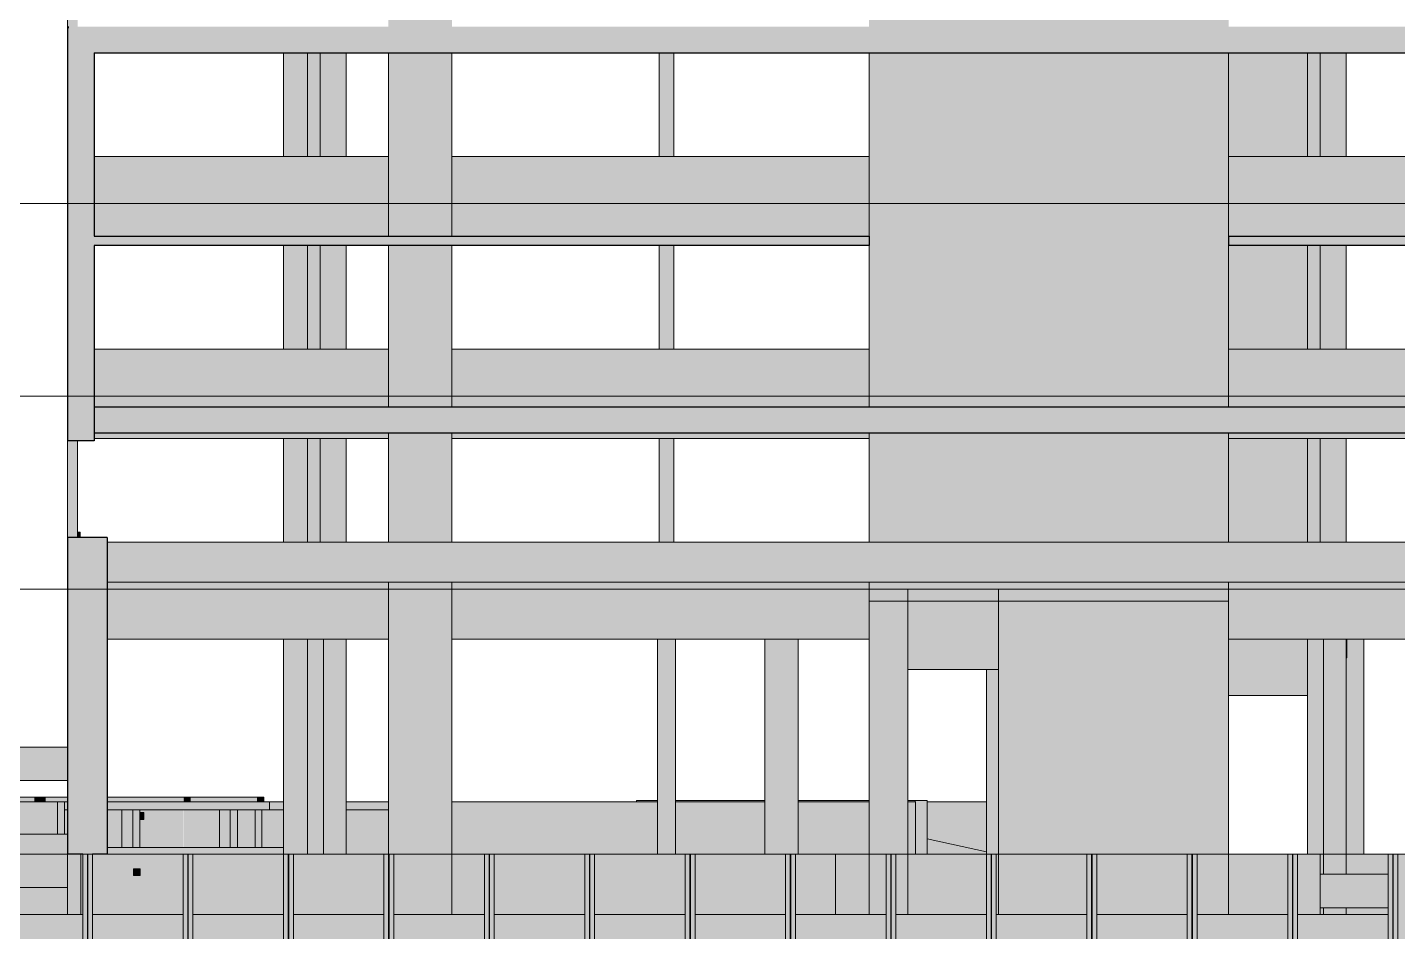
# Model space of a CAD drawing. Header units: centimetres. Extents: x -1706 to 33186, y -3196 to 88081.
# Drawn here: x 19571 to 21618, y 79394 to 80745 of the extents above; entities that cross this region are included whole.
import ezdxf

# ---------------------------------------------------------------- set-up
doc = ezdxf.new("R2010")
doc.units = ezdxf.units.CM
doc.linetypes.add('Centro', pattern=[3.175, 0.635, -0.47625, 1.5875, -0.47625])
doc.linetypes.add('Traço', pattern=[0.635, 0.3175, -0.3175])
for name, color, linetype, lineweight in [('A-FLOR', 7, 'Continuous', 9), ('A-FLOR-LEVL', 7, 'Continuous', 9), ('A-GENM', 7, 'Continuous', 25), ('S-BEAM', 7, 'Continuous', 9), ('S-COLS', 7, 'Continuous', 9), ('S-FNDN', 7, 'Continuous', 25)]:
    doc.layers.add(name, color=color, linetype=linetype, lineweight=lineweight)

# ---------------------------------------------------------------- blocks, each defined once
blk = doc.blocks.new('Estaca W Gerdau - W250X32_7-3763720-CT I 001 - CRT ESQ')
at = {"layer": 'S-FNDN', "linetype": 'Traço', "lineweight": 9, "true_color": 0xa4b9db}
blk.add_hatch(color=9, dxfattribs=at).paths.add_polyline_path([(-1880.1, 79120), (-1871.6, 79120), (-1871.6, 79510), (-1886.2, 79510), (-1886.2, 79120)], flags=0)
at = {"layer": 'S-FNDN', "lineweight": 9}
for p, q in [((-1886.2, 79510), (-1886.2, 79120)), ((-1871.6, 79510), (-1886.2, 79510)), ((-1879.3, 79120), (-1879.3, 79510)), ((-1878.5, 79510), (-1878.5, 79120)), ((-1871.6, 79510), (-1871.6, 79120)), ((-1871.6, 79120), (-1886.2, 79120))]:
    blk.add_line(p, q, dxfattribs=at)
blk = doc.blocks.new('PED_FURO_RETANGULAR_R04_2020 - 10x10x32-3497891-CT I 001 - CRT ESQ')
at = {"layer": 'A-GENM', "lineweight": 9}
for p, q in [((-1660.4, 79478), (-1650.4, 79488)), ((-1650.4, 79478), (-1660.4, 79488))]:
    blk.add_line(p, q, dxfattribs=at)

msp = doc.modelspace()

# ---------------------------------------------------------------- hatches: boundary and pattern name
at = {"layer": 'A-FLOR', "true_color": 0xc0c0c0}
for points in [[(20145.09, 80419), (20828.4, 80419), (20828.4, 80433), (19670.63, 80433), (19670.63, 80419), (20110.38, 80419)], [(21365.39, 80419), (22340.14, 80419), (22340.14, 80433), (21365.39, 80433), (21365.39, 80424.41)], [(21003.88, 79510), (21003.83, 79513.64), (20915.09, 79532.84), (20915.09, 79510), (21003.83, 79510)]]:
    msp.add_hatch(color=9, dxfattribs=at).paths.add_polyline_path(points, flags=0)
h = msp.add_hatch(color=9, dxfattribs=at)
h.paths.add_polyline_path([(19731.52, 79576), (19932.5, 79576.05), (19932.5, 79588), (19690.13, 79587.98), (19690.13, 79576), (19727.44, 79576)], flags=0)
h.paths.add_polyline_path([(19631.13, 79576), (19631.13, 79588), (19626.32, 79587.67), (19626.32, 79576), (19628.13, 79576)], flags=0)
h = msp.add_hatch(color=9, dxfattribs=at)
h.paths.add_polyline_path([(20084.71, 79576), (20110.38, 79576), (20110.38, 79588), (20047.38, 79588), (20047.38, 79576)], flags=0)
h.paths.add_polyline_path([(19932.53, 79576), (19953.88, 79576), (19953.88, 79588), (19932.53, 79588), (19932.53, 79576.05)], flags=0)
at = {"layer": 'S-BEAM', "true_color": 0xc0c0c0}
for points in [[(22316.35, 80707), (22340.14, 80707), (22340.14, 80743.5), (22379.64, 80743.46), (22379.64, 80746), (19631.88, 80746), (19631.88, 80743.5), (19670.63, 80743.5), (19670.63, 80707), (22212.96, 80707)], [(19938.31, 80433), (20110.38, 80433), (20110.38, 80552), (19670.63, 80552), (19670.63, 80433), (19731.52, 80433)], [(20205.38, 80433), (20828.4, 80433), (20828.4, 80552), (20205.38, 80552), (20205.38, 80502.7)], [(21365.39, 80433), (21834.14, 80433), (21834.14, 80552), (21365.39, 80552), (21365.39, 80482)], [(20029.13, 80178), (20110.38, 80178), (20110.38, 80264), (19670.63, 80264), (19670.63, 80178), (19990, 80178)], [(20828.4, 80178), (20828.4, 80264), (20205.38, 80264), (20205.38, 80178), (20812.31, 80178)], [(21489.21, 80178), (21834.14, 80178), (21834.14, 80264), (21365.39, 80264), (21365.39, 80178), (21483.13, 80178)], [(21179.03, 80139), (22340.14, 80139), (22340.14, 80178), (19670.63, 80178), (19670.63, 80139), (21075.63, 80139)], [(20041.7, 80131), (20110.38, 80131), (20110.38, 80139), (19670.63, 80139), (19670.63, 80131), (20008.63, 80131)], [(20828.4, 80131), (20828.4, 80139), (20205.38, 80139), (20205.38, 80131), (20765.45, 80131)], [(21834.14, 80131), (21834.14, 80139), (21365.39, 80139), (21365.39, 80131), (21799.39, 80131)], [(21592.6, 79916), (21799.14, 79916), (21799.14, 79976), (19690.13, 79976), (19690.13, 79916), (21540.9, 79916)], [(19938.31, 79831), (20110.38, 79831), (20110.38, 79916), (19690.13, 79916), (19690.13, 79831), (19731.52, 79831)], [(20558.67, 79831), (20828.4, 79831), (20828.4, 79916), (20205.38, 79916), (20205.38, 79831), (20351.88, 79831)], [(21592.6, 79831), (21799.14, 79831), (21799.14, 79916), (21365.39, 79916), (21365.39, 79831), (21542.13, 79831)], [(20972.24, 79786), (21021.65, 79786), (21021.65, 79888), (20886.13, 79888), (20886.13, 79786)], [(19631.13, 79831), (19631.13, 79831.02), (19631.13, 79840.81)], [(21483.13, 79747), (21483.13, 79831), (21365.39, 79831), (21365.39, 79747), (21436.11, 79747)], [(21540.9, 79803), (21542.13, 79803), (21542.13, 79831), (21540.88, 79831), (21540.88, 79803)], [(19421.34, 79620), (19631.13, 79620.18), (19631.13, 79670), (19035.18, 79670), (19035.18, 79620), (19369.64, 79620)], [(19543.72, 79588), (19581.62, 79588), (19581.62, 79595), (19516.82, 79595), (19516.82, 79588), (19524.73, 79588)], [(19581.62, 79588), (19597.7, 79588), (19597.7, 79595), (19581.62, 79595), (19581.62, 79591.67)], [(19626.32, 79540), (19626.32, 79588), (19616.19, 79588), (19616.36, 79540), (19621.08, 79540)], [(19809.36, 79588), (19814.39, 79588), (19814.39, 79595), (19804.27, 79595), (19804.69, 79588), (19809.07, 79588)], [(19914.23, 79588), (19914.23, 79595), (19814.39, 79595), (19814.39, 79588), (19911.7, 79588)], [(19914.23, 79588), (19924.35, 79588), (19924.35, 79595), (19914.23, 79595), (19914.23, 79592.3)], [(20823.38, 79510), (20828.4, 79510), (20828.4, 79588), (20821.24, 79588), (20821.24, 79510)], [(20886.14, 79510), (20897.99, 79510), (20897.99, 79588), (20886.13, 79588), (20886.13, 79510)], [(20913.59, 79510), (20915.09, 79510), (20915.09, 79590), (20897.34, 79590), (20897.34, 79588), (20897.99, 79588), (20897.99, 79510)], [(21003.88, 79513.63), (21003.88, 79588), (20915.09, 79588), (20915.09, 79532.84), (21003.83, 79513.64)], [(19745.23, 79562), (19745.23, 79572), (19739.91, 79572), (19739.91, 79562)], [(19915.89, 79520), (19921.45, 79520), (19921.45, 79576), (19911.21, 79576), (19911.21, 79520), (19914.72, 79520)], [(19937.39, 79520), (19953.88, 79520), (19953.88, 79576), (19921.45, 79576), (19921.45, 79520)], [(20047.38, 79510), (20110.38, 79510), (20110.38, 79576), (20047.38, 79576), (20047.38, 79512.82)], [(19953.83, 79510), (19953.88, 79510), (19953.83, 79520), (19690.13, 79519.7), (19690.13, 79510), (19938.31, 79510)], [(19739.63, 79478), (19739.63, 79488), (19729.63, 79487.8), (19729.63, 79478), (19731.52, 79478)]]:
    msp.add_hatch(color=9, dxfattribs=at).paths.add_polyline_path(points, flags=0)
h = msp.add_hatch(color=9, dxfattribs=at)
h.paths.add_polyline_path([(18282.26, 79442), (18911.39, 79442), (18911.39, 79450), (18896.39, 79450), (18896.18, 79588), (18282.26, 79588)], flags=0)
h.paths.add_polyline_path([(19091.76, 79442), (19162.51, 79442), (19162.51, 79450), (19091.76, 79450), (19091.76, 79443.68)], flags=0)
h.paths.add_polyline_path([(19304.19, 79442), (19374.22, 79442), (19374.22, 79450), (19304.19, 79450), (19304.19, 79443.68)], flags=0)
h.paths.add_polyline_path([(18950.08, 79442), (18950.08, 79450), (18948.43, 79450), (18948.43, 79442)], flags=0)
h.paths.add_polyline_path([(19576.6, 79540), (19616.19, 79540), (19616.19, 79588), (19507.02, 79588), (19507.02, 79540), (19576.43, 79540)], flags=0)
h = msp.add_hatch(color=9, dxfattribs=at)
h.paths.add_polyline_path([(19690.13, 79520), (19712.41, 79520), (19712.41, 79576), (19690.13, 79576), (19690.13, 79531.93)], flags=0)
h.paths.add_polyline_path([(19739.15, 79520), (19804.27, 79520), (19803.92, 79576), (19739.15, 79576), (19739.15, 79531.93)], flags=0)
h.paths.add_polyline_path([(19630.77, 79540), (19631.13, 79540), (19631.13, 79576), (19626.32, 79575.73), (19626.32, 79540), (19628.13, 79540)], flags=0)
h.paths.add_polyline_path([(19745.23, 79562), (19739.91, 79562), (19740.23, 79572), (19745.23, 79572)], flags=0)
h.paths.add_polyline_path([(19768.7, 79588), (19804.27, 79588), (19804.27, 79595), (19690.13, 79595), (19690.13, 79588), (19731.52, 79588)], flags=0)
h.paths.add_polyline_path([(19628.13, 79588), (19631.13, 79588), (19631.13, 79595), (19597.7, 79595), (19597.7, 79588), (19626.32, 79588)], flags=0)
h = msp.add_hatch(color=9, dxfattribs=at)
h.paths.add_polyline_path([(20205.38, 79510), (20512.13, 79510), (20512.13, 79588), (20205.38, 79588), (20205.38, 79519.79)], flags=0)
h.paths.add_polyline_path([(20821.24, 79510), (20821.24, 79588), (20722.63, 79588), (20722.63, 79510), (20817.15, 79510)], flags=0)
h.paths.add_polyline_path([(20672.63, 79510), (20672.63, 79588), (20539.13, 79588), (20539.13, 79510), (20662.06, 79510)], flags=0)
h = msp.add_hatch(color=9, dxfattribs=at)
h.paths.add_polyline_path([(20765.45, 79588), (20828.4, 79588), (20828.4, 79590), (20722.63, 79590), (20722.63, 79588), (20728.6, 79588)], flags=0)
h.paths.add_polyline_path([(20501.88, 79588), (20512.13, 79588), (20512.13, 79590), (20481.13, 79590), (20481.13, 79588), (20485.78, 79588)], flags=0)
h.paths.add_polyline_path([(20895.32, 79588), (20897.34, 79588), (20897.34, 79590), (20886.13, 79589.89), (20886.13, 79588)], flags=0)
h.paths.add_polyline_path([(20539.13, 79588), (20672.63, 79588.23), (20672.63, 79590), (20539.13, 79590), (20539.13, 79589.47)], flags=0)
h = msp.add_hatch(color=9, dxfattribs=at)
h.paths.add_polyline_path([(19804.69, 79520), (19858.09, 79520), (19858.09, 79576), (19804.69, 79576), (19804.69, 79531.93)], flags=0)
h.paths.add_polyline_path([(19886.61, 79520), (19911.21, 79520), (19911.21, 79576), (19884.83, 79576), (19884.83, 79520)], flags=0)
h = msp.add_hatch(color=9, dxfattribs=at)
h.paths.add_polyline_path([(19518.43, 79420), (19631.13, 79420), (19631.13, 79460), (19518.43, 79460), (19518.43, 79443.68)], flags=0)
h.paths.add_polyline_path([(19510.73, 79510), (19631.13, 79510), (19631.13, 79540), (19506.27, 79540), (19506.27, 79510), (19510.45, 79510)], flags=0)
h = msp.add_hatch(color=9, dxfattribs=at)
h.paths.add_polyline_path([(19471.13, 79460), (19503.83, 79460), (19503.83, 79510), (19471.13, 79510), (19471.13, 79487.8)], flags=0)
h.paths.add_polyline_path([(19561.92, 79460), (19631.13, 79460), (19631.13, 79510), (19518.43, 79510), (19518.43, 79460), (19524.73, 79460)], flags=0)
h = msp.add_hatch(color=9, dxfattribs=at)
h.paths.add_polyline_path([(19711.13, 79080), (19996.18, 79080), (19996.18, 79120), (19711.13, 79120), (19711.13, 79090.67)], flags=0)
h.paths.add_polyline_path([(20084.03, 79420), (20103.83, 79420), (20103.83, 79510), (19968.43, 79510), (19968.43, 79420), (20041.7, 79420)], flags=0)
h.paths.add_polyline_path([(19739.63, 79420), (19803.83, 79420), (19803.83, 79510), (19668.43, 79510), (19668.43, 79420), (19735.02, 79420)], flags=0)
h.paths.add_polyline_path([(19834.91, 79420), (19953.83, 79420), (19953.83, 79510), (19818.43, 79510), (19818.43, 79420)], flags=0)
h.paths.add_polyline_path([(19651.13, 79420), (19653.83, 79420), (19653.83, 79510), (19651.13, 79510), (19651.13, 79443.68)], flags=0)
h.paths.add_polyline_path([(19731.52, 79478), (19729.63, 79478), (19729.63, 79488), (19739.63, 79487.8), (19739.63, 79478)], flags=0)
h = msp.add_hatch(color=9, dxfattribs=at)
h.paths.add_polyline_path([(20608.93, 79080), (20804.66, 79080), (20804.66, 79120), (20321.08, 79120), (20321.08, 79080), (20558.67, 79080)], flags=0)
h.paths.add_polyline_path([(20253.83, 79120), (20253.83, 79120), (20248.49, 79120)], flags=0)
h.paths.add_polyline_path([(20351.88, 79420), (20403.83, 79420), (20403.58, 79510), (20268.43, 79510), (20268.43, 79420)], flags=0)
h.paths.add_polyline_path([(20418.43, 79420), (20553.83, 79420), (20553.83, 79510), (20418.43, 79510), (20418.43, 79443.68)], flags=0)
h.paths.add_polyline_path([(20253.83, 79420), (20253.83, 79510), (20205.38, 79510), (20205.38, 79420), (20248.49, 79420)], flags=0)
h.paths.add_polyline_path([(20778.44, 79420), (20778.44, 79510), (20718.43, 79510), (20718.43, 79420), (20765.45, 79420)], flags=0)
h.paths.add_polyline_path([(20703.83, 79420), (20703.83, 79510), (20568.43, 79510), (20568.43, 79420), (20672.89, 79420)], flags=0)
h = msp.add_hatch(color=9, dxfattribs=at)
h.paths.add_polyline_path([(20934.66, 79080), (21011.6, 79080), (21011.44, 79120), (20934.66, 79120), (20934.66, 79090.67)], flags=0)
h.paths.add_polyline_path([(21018.43, 79420), (21021.65, 79420), (21021.65, 79510), (21018.43, 79510), (21018.43, 79443.68)], flags=0)
h.paths.add_polyline_path([(21001.58, 79420), (21003.83, 79420), (21003.83, 79510), (20886.13, 79510), (20886.13, 79420), (20972.24, 79420)], flags=0)
h = msp.add_hatch(color=9, dxfattribs=at)
h.paths.add_polyline_path([(21495.13, 79080), (21495.13, 79120), (21455.6, 79120), (21455.6, 79080), (21489.21, 79080)], flags=0)
h.paths.add_polyline_path([(21365.39, 79420), (21453.83, 79420), (21453.83, 79510), (21365.39, 79510), (21365.39, 79443.68)], flags=0)
h.paths.add_polyline_path([(21495.13, 79420), (21495.13, 79510), (21468.43, 79510), (21468.43, 79420), (21489.21, 79420)], flags=0)
h = msp.add_hatch(color=9, dxfattribs=at)
h.paths.add_polyline_path([(21502.13, 79080), (21502.13, 79120), (21495.13, 79120), (21495.13, 79080), (21500.87, 79080)], flags=0)
h.paths.add_polyline_path([(21502.13, 79420), (21502.13, 79420), (21502.13, 79510), (21495.13, 79510), (21495.13, 79420), (21501.93, 79420)], flags=0)
h = msp.add_hatch(color=9, dxfattribs=at)
h.paths.add_polyline_path([(21565.13, 79080), (21695.26, 79080), (21695.26, 79120), (21723.26, 79120), (21723.26, 79430), (21618.43, 79430), (21618.43, 79120), (21565.13, 79120), (21565.13, 79090.67)], flags=0)
h.paths.add_polyline_path([(21576.5, 79420), (21603.83, 79420), (21603.83, 79430), (21540.88, 79430), (21540.88, 79420), (21546.09, 79420)], flags=0)
h.paths.add_polyline_path([(21542.61, 79480), (21603.83, 79480), (21603.83, 79510), (21540.88, 79509.85), (21540.9, 79480)], flags=0)
h.paths.add_polyline_path([(21721.11, 79480), (21723.26, 79480), (21723.26, 79510), (21618.43, 79510), (21618.65, 79480), (21695.99, 79480)], flags=0)
h = msp.add_hatch(color=9, dxfattribs=at)
h.paths.add_polyline_path([(21603.83, 79430), (21603.83, 79480), (21502.13, 79480), (21502.13, 79430), (21592.6, 79430)], flags=0)
h.paths.add_polyline_path([(21717.52, 79430), (21776.14, 79430), (21776.14, 79480), (21618.43, 79480), (21618.65, 79430), (21695.99, 79430)], flags=0)
h = msp.add_hatch(color=9, dxfattribs=at)
h.paths.add_polyline_path([(19503.61, 79120), (19503.83, 79120), (19503.61, 79178.92)], flags=0)
h.paths.add_polyline_path([(19518.43, 79120), (19653.83, 79120), (19653.83, 79420), (19518.43, 79420), (19518.43, 79178.92)], flags=0)
h.paths.add_polyline_path([(20662.06, 79120), (20703.83, 79120), (20703.83, 79420), (20568.43, 79420), (20568.43, 79120)], flags=0)
h.paths.add_polyline_path([(20718.43, 79120), (20853.83, 79120), (20853.83, 79420), (20718.43, 79420), (20718.43, 79178.92)], flags=0)
h.paths.add_polyline_path([(20553.83, 79120), (20553.83, 79420), (20418.43, 79420), (20418.43, 79120), (20532.82, 79120)], flags=0)
h.paths.add_polyline_path([(21603.83, 79120), (21603.83, 79420), (21468.43, 79420), (21468.43, 79120), (21592.6, 79120)], flags=0)
h.paths.add_polyline_path([(19668.43, 79120), (19803.83, 79120), (19803.83, 79420), (19668.43, 79420), (19668.43, 79134.79)], flags=0)
h.paths.add_polyline_path([(20403.83, 79120), (20403.83, 79420), (20268.43, 79420), (20268.43, 79120), (20403.58, 79120)], flags=0)
h.paths.add_polyline_path([(19818.43, 79120), (19953.83, 79120), (19953.83, 79420), (19818.43, 79420), (19818.43, 79355.42)], flags=0)
h.paths.add_polyline_path([(21453.83, 79120), (21453.83, 79420), (21318.43, 79420), (21318.43, 79120), (21385.81, 79120)], flags=0)
h.paths.add_polyline_path([(21303.83, 79120), (21303.83, 79420), (21168.43, 79420), (21168.43, 79120), (21282.42, 79120)], flags=0)
h.paths.add_polyline_path([(19968.43, 79120), (20103.83, 79120), (20103.83, 79420), (19968.43, 79420), (19968.43, 79178.92)], flags=0)
h.paths.add_polyline_path([(20118.43, 79120), (20253.83, 79120), (20253.83, 79420), (20118.43, 79420), (20118.43, 79134.79)], flags=0)
h.paths.add_polyline_path([(20868.43, 79120), (21003.83, 79120), (21003.83, 79420), (20868.43, 79420), (20868.43, 79178.92)], flags=0)
h.paths.add_polyline_path([(21018.43, 79120), (21153.83, 79120), (21153.83, 79420), (21018.43, 79420), (21018.43, 79178.92)], flags=0)
at = {"layer": 'S-COLS', "true_color": 0xc0c0c0}
for points in [[(19631.88, 80743.5), (19631.88, 80746), (19646.13, 80746), (19646.13, 80788), (19631.13, 80788), (19631.13, 80743.5)], [(19646.13, 80127.5), (19670.63, 80127.5), (19670.63, 80743.5), (19631.13, 80743.5), (19631.13, 80127.5)], [(19953.88, 80552), (19989.63, 80552), (19989.63, 80707), (19953.88, 80707), (19953.88, 80590.95)], [(20008.63, 80552), (20008.63, 80707), (19989.63, 80707), (19989.63, 80552), (19995.1, 80552)], [(20020.68, 80552), (20047.38, 80552), (20047.38, 80707), (20008.63, 80707), (20008.63, 80552), (20018.35, 80552)], [(20514.63, 80552), (20536.63, 80552), (20536.63, 80707), (20514.63, 80707), (20514.63, 80590.95)], [(21471.23, 80552), (21483.13, 80552), (21483.13, 80707), (21365.39, 80707), (21365.39, 80552), (21433.37, 80552)], [(21502.13, 80552), (21502.13, 80707), (21483.13, 80707), (21483.13, 80552), (21497.64, 80552)], [(21540.87, 80552), (21540.87, 80707), (21502.13, 80707), (21502.13, 80552)], [(19953.88, 80264), (19989.63, 80264), (19989.63, 80419), (19953.88, 80419), (19953.88, 80277.96)], [(19998.32, 80264), (20008.63, 80264), (20008.63, 80419), (19989.63, 80419), (19989.63, 80264), (19995.54, 80264)], [(20029.13, 80264), (20047.38, 80264), (20047.38, 80419), (20008.63, 80419), (20008.63, 80264)], [(20516.13, 80264), (20536.63, 80264), (20536.63, 80419), (20514.63, 80419), (20514.63, 80264)], [(21365.39, 80264), (21483.13, 80264), (21483.13, 80419), (21365.39, 80419), (21365.39, 80349.9)], [(21502.13, 80264), (21502.13, 80419), (21483.13, 80419), (21483.13, 80264), (21497.34, 80264)], [(21540.87, 80264), (21540.87, 80419), (21502.13, 80419), (21502.13, 80264)], [(19953.88, 79976), (19989.63, 79976), (19989.63, 80131), (19953.88, 80131), (19953.88, 80061.44)], [(19989.63, 79976), (20008.63, 79976), (20008.63, 80131), (19989.63, 80131), (19989.63, 79986.86)], [(20008.63, 79976), (20047.38, 79976), (20047.38, 80131), (20008.63, 80131), (20008.63, 80061.44)], [(20514.63, 79976), (20536.63, 79976), (20536.63, 80131), (20514.63, 80131), (20514.63, 80061.44)], [(21483.13, 79976), (21483.13, 80131), (21365.39, 80131), (21365.39, 79976), (21477.01, 79976)], [(21497.34, 79976), (21502.13, 79976), (21502.13, 80131), (21483.13, 80131), (21483.13, 79976), (21489.21, 79976)], [(21536.66, 79976), (21540.87, 79976), (21540.87, 80131), (21502.13, 80131), (21502.13, 79976), (21519.89, 79976)], [(19645.65, 79983), (19646.13, 79983), (19646.13, 80127.5), (19631.13, 80127.5), (19631.13, 79983)], [(19631.13, 79510), (19690.13, 79510), (19690.13, 79983), (19631.13, 79983), (19631.13, 79531.93)], [(20110.83, 79510), (20205.38, 79510), (20205.38, 79906), (20110.38, 79906), (20110.73, 79510)], [(20828.4, 79510), (20886.13, 79510), (20886.13, 79888), (20881.99, 79906), (20828.4, 79906), (20828.4, 79531.93)], [(21310.73, 79510), (21365.39, 79510), (21365.39, 79906), (21041.87, 79906), (21021.65, 79888), (21021.65, 79510), (21310.45, 79510)], [(19960.83, 79510), (19989.63, 79510), (19989.63, 79831), (19953.88, 79831), (19953.88, 79510), (19960.73, 79510)], [(19990, 79510), (20013.63, 79510), (20013.63, 79831), (19989.63, 79831), (19989.63, 79510)], [(20015.85, 79510), (20047.38, 79510), (20047.38, 79831), (20013.63, 79831), (20013.63, 79510)], [(20513.63, 79510), (20539.13, 79510), (20539.13, 79831), (20512.13, 79831), (20512.13, 79510)], [(20718.43, 79510), (20722.63, 79510), (20722.63, 79831), (20672.63, 79831), (20672.63, 79510), (20713.76, 79510)], [(21483.13, 79510), (21507.13, 79510), (21507.13, 79831), (21483.13, 79831), (21483.13, 79531.93)], [(21507.13, 79480), (21540.88, 79480), (21540.88, 79831), (21507.13, 79831), (21507.13, 79487.8)], [(21567.59, 79510), (21567.59, 79831), (21542.13, 79831), (21542.13, 79803), (21540.88, 79803), (21540.9, 79510), (21563.5, 79510)], [(21012.2, 79510), (21021.65, 79510), (21021.65, 79786), (21003.88, 79786), (21003.88, 79510), (21011.82, 79510)], [(19728.49, 79520), (19728.49, 79576), (19712.41, 79576), (19712.41, 79520)], [(19731.52, 79520), (19739.15, 79520), (19739.15, 79576), (19728.49, 79576), (19728.49, 79520), (19728.99, 79520)], [(19858.09, 79520), (19874.17, 79520), (19874.17, 79576), (19858.09, 79576), (19858.09, 79531.93)], [(19884.83, 79520), (19884.83, 79576), (19874.17, 79576), (19874.17, 79520)], [(19651.13, 79420), (19651.13, 79510), (19631.13, 79510), (19631.13, 79420), (19650.13, 79420)], [(20145.09, 79420), (20205.38, 79420), (20205.38, 79510), (20118.43, 79510), (20118.43, 79420), (20126.38, 79420)], [(21537.33, 79420), (21540.88, 79420), (21540.87, 79430), (21507.13, 79430), (21507.13, 79420), (21517.59, 79420)]]:
    msp.add_hatch(color=9, dxfattribs=at).paths.add_polyline_path(points, flags=0)
h = msp.add_hatch(color=9, dxfattribs=at)
h.paths.add_polyline_path([(20196.79, 80482), (20205.38, 80482), (20205.38, 80707), (20110.38, 80707), (20110.38, 80482), (20145.09, 80482)], flags=0)
h.paths.add_polyline_path([(20145.09, 80746), (20205.38, 80746), (20205.38, 80788), (20110.38, 80788), (20110.38, 80746)], flags=0)
h = msp.add_hatch(color=9, dxfattribs=at)
h.paths.add_polyline_path([(20828.4, 80482), (21365.39, 80482), (21365.39, 80707), (20828.4, 80707), (20828.4, 80502.7)], flags=0)
h.paths.add_polyline_path([(21179.03, 80746), (21365.39, 80746), (21365.39, 80788), (20828.4, 80788), (20828.4, 80746), (21086.95, 80746)], flags=0)
h = msp.add_hatch(color=9, dxfattribs=at)
h.paths.add_polyline_path([(20110.38, 80194), (20205.38, 80194), (20205.38, 80419), (20110.38, 80419), (20110.38, 80237.94)], flags=0)
h.paths.add_polyline_path([(20145.09, 80433), (20205.38, 80433), (20205.38, 80482), (20110.38, 80482), (20110.38, 80433)], flags=0)
h = msp.add_hatch(color=9, dxfattribs=at)
h.paths.add_polyline_path([(21353.19, 80178), (21365.39, 80178), (21365.39, 80194), (21348.31, 80178.8)], flags=0)
h.paths.add_polyline_path([(20828.4, 80178), (21209.18, 80178), (21365.39, 80194), (21365.39, 80482), (20828.4, 80482), (20828.4, 80194)], flags=0)
h = msp.add_hatch(color=9, dxfattribs=at)
h.paths.add_polyline_path([(20110.38, 79906), (20205.38, 79906), (20205.38, 79916), (20110.38, 79916)], flags=0)
h.paths.add_polyline_path([(20145.09, 79976), (20205.38, 79976), (20205.38, 80139), (20110.38, 80139), (20110.38, 79976)], flags=0)
h.paths.add_polyline_path([(20205.38, 80178), (20205.38, 80194), (20110.38, 80194), (20110.38, 80178), (20168.13, 80178)], flags=0)
h = msp.add_hatch(color=9, dxfattribs=at)
h.paths.add_polyline_path([(20972.24, 79888), (21021.65, 79888), (21041.87, 79906), (21365.39, 79906), (21365.39, 79916), (20828.4, 79916), (20828.4, 79906), (20881.99, 79906), (20886.13, 79888), (20920.54, 79888)], flags=0)
h.paths.add_polyline_path([(21120.51, 79976), (21365.39, 79976), (21365.39, 80139), (20828.4, 80139), (20828.4, 79976), (21075.63, 79976)], flags=0)
h.paths.add_polyline_path([(21353.19, 80178), (21348.31, 80178.8), (21365.39, 80194), (21209.18, 80178), (21347.42, 80178)], flags=0)
h = msp.add_hatch(color=9, dxfattribs=at)
h.paths.add_polyline_path([(19631.13, 79976), (19631.13, 79976), (19631.13, 79991)], flags=0)
h.paths.add_polyline_path([(19650.13, 79983), (19650.13, 79991), (19646.13, 79991), (19646.13, 79983)], flags=0)
h = msp.add_hatch(color=9, dxfattribs=at)
h.paths.add_polyline_path([(20828.4, 79120), (20828.4, 79120), (20821.59, 79120)], flags=0)
h.paths.add_polyline_path([(20828.4, 79420), (20828.4, 79510), (20778.44, 79510), (20778.44, 79420), (20822.95, 79420)], flags=0)
h = msp.add_hatch(color=9, dxfattribs=at)
h.paths.add_polyline_path([(20886.13, 79420), (20886.13, 79510), (20868.43, 79510), (20868.85, 79420)], flags=0)
h.paths.add_polyline_path([(20828.4, 79420), (20853.83, 79420), (20853.83, 79510), (20828.4, 79510), (20828.4, 79443.68)], flags=0)
h = msp.add_hatch(color=9, dxfattribs=at)
h.paths.add_polyline_path([(21365.39, 79120), (21365.39, 79120), (21318.43, 79120)], flags=0)
h.paths.add_polyline_path([(21303.83, 79120), (21303.83, 79120), (21282.42, 79120)], flags=0)
h.paths.add_polyline_path([(21179.03, 79420), (21303.83, 79420), (21303.83, 79510), (21168.43, 79510), (21168.43, 79420)], flags=0)
h.paths.add_polyline_path([(21365.39, 79420), (21365.39, 79510), (21318.43, 79510), (21318.43, 79420)], flags=0)
h.paths.add_polyline_path([(21021.65, 79420), (21153.83, 79420), (21153.83, 79510), (21021.65, 79510), (21021.65, 79443.68)], flags=0)
h = msp.add_hatch(color=9, dxfattribs=at)
h.paths.add_polyline_path([(21503.28, 79420), (21507.13, 79420), (21507.13, 79430), (21502.13, 79430), (21502.13, 79420), (21503.01, 79420)], flags=0)
h.paths.add_polyline_path([(21507.13, 79480), (21507.13, 79510), (21502.13, 79510), (21502.52, 79480), (21504.85, 79480)], flags=0)

# ---------------------------------------------------------------- linework, layer by layer
at = {"layer": 'A-FLOR', "color": 190, "lineweight": 25, "true_color": 0x8000ff}
for p, q in [((19670.63, 80433), (20828.4, 80433)), ((20828.4, 80419), (19670.63, 80419)), ((20828.4, 80433), (20828.4, 80419)), ((21365.39, 80433), (22340.14, 80433)), ((21365.39, 80433), (21365.39, 80419)), ((22340.14, 80419), (21365.39, 80419))]:
    msp.add_line(p, q, dxfattribs=at)
at = {"layer": 'A-FLOR'}
for p, q in [((19626.32, 79588), (19631.13, 79588)), ((19690.13, 79588), (19953.88, 79588)), ((19932.53, 79588), (19932.53, 79576)), ((20047.38, 79588), (20110.38, 79588)), ((19631.13, 79576), (19626.32, 79576)), ((19728.49, 79576), (19690.13, 79576)), ((19874.17, 79576), (19728.49, 79576)), ((19953.88, 79576), (19874.17, 79576)), ((21003.88, 79513.63), (20915.09, 79532.84))]:
    msp.add_line(p, q, dxfattribs=at)
at = {"layer": 'A-FLOR-LEVL', "linetype": 'Centro'}
for p, q in [((19144.69, 80482), (24693.26, 80482)), ((19144.69, 80194), (24693.26, 80194)), ((19144.69, 79906), (24693.26, 79906)), ((19144.69, 79510), (24693.26, 79510))]:
    msp.add_line(p, q, dxfattribs=at)
at = {"layer": 'S-BEAM', "color": 190, "lineweight": 25, "true_color": 0x8000ff}
for p, q in [((19631.88, 80746), (19631.88, 80743.5)), ((19670.63, 80707), (22340.14, 80707)), ((19670.63, 80178), (19670.63, 80139)), ((19670.63, 80178), (22340.14, 80178)), ((19670.63, 80139), (22340.14, 80139))]:
    msp.add_line(p, q, dxfattribs=at)
at = {"layer": 'S-BEAM'}
for p, q in [((19670.63, 80552), (20110.38, 80552)), ((20110.38, 80552), (20110.38, 80433)), ((20205.38, 80552), (20205.38, 80433)), ((20205.38, 80552), (20828.4, 80552)), ((20828.4, 80482), (20828.4, 80552)), ((21365.39, 80552), (21834.14, 80552)), ((21365.39, 80433), (21365.39, 80552)), ((20828.4, 80433), (20828.4, 80482)), ((19670.63, 80264), (20110.38, 80264)), ((20110.38, 80264), (20110.38, 80178)), ((20205.38, 80264), (20205.38, 80178)), ((20205.38, 80264), (20828.4, 80264)), ((20828.4, 80194), (20828.4, 80264)), ((21365.39, 80264), (21834.14, 80264)), ((21365.39, 80264), (21365.39, 80178)), ((20828.4, 80178), (20828.4, 80194)), ((19670.63, 80131), (20110.38, 80131)), ((20205.38, 80131), (20828.4, 80131)), ((21365.39, 80131), (21834.14, 80131)), ((19631.13, 79831), (19631.13, 79976)), ((19690.13, 79976), (21799.14, 79976)), ((19690.13, 79916), (21799.14, 79916)), ((20110.38, 79916), (20110.38, 79831)), ((20205.38, 79916), (20205.38, 79831)), ((20828.4, 79831), (20828.4, 79916)), ((21365.39, 79916), (21365.39, 79831)), ((20886.13, 79786), (20886.13, 79888)), ((21021.65, 79888), (20886.13, 79888)), ((21021.65, 79786), (21021.65, 79888)), ((19690.13, 79831), (20110.38, 79831)), ((20205.38, 79831), (20828.4, 79831)), ((21799.14, 79831), (21365.39, 79831)), ((21542.13, 79803), (21542.13, 79831)), ((21540.9, 79803), (21542.13, 79803)), ((20886.13, 79786), (21021.65, 79786)), ((21365.39, 79747), (21483.13, 79747)), ((19035.18, 79670), (19631.13, 79670)), ((19035.18, 79620), (19631.13, 79620)), ((19507.02, 79588), (19616.19, 79588)), ((19516.82, 79595), (19581.62, 79595)), ((19581.62, 79595), (19597.7, 79595)), ((19597.7, 79595), (19597.7, 79588)), ((19597.7, 79595), (19631.13, 79595)), ((19626.32, 79588), (19616.19, 79588)), ((19616.19, 79588), (19616.19, 79540)), ((19626.32, 79540), (19626.32, 79588)), ((19690.13, 79595), (19804.27, 79595)), ((19804.27, 79595), (19814.39, 79595)), ((19814.39, 79595), (19814.39, 79588)), ((19814.39, 79595), (19914.23, 79595)), ((19914.23, 79595), (19924.35, 79595)), ((19924.35, 79595), (19924.35, 79588)), ((20205.38, 79588), (20512.13, 79588)), ((20481.13, 79588), (20481.13, 79590)), ((20481.13, 79590), (20512.13, 79590)), ((20539.13, 79590), (20672.63, 79590)), ((20539.13, 79588), (20672.63, 79588)), ((20722.63, 79590), (20828.4, 79590)), ((20722.63, 79588), (20821.24, 79588)), ((20821.24, 79588), (20828.4, 79588)), ((20886.13, 79590), (20897.34, 79590)), ((20886.13, 79588), (20897.99, 79588)), ((20915.09, 79590), (20897.34, 79590)), ((20897.34, 79590), (20897.34, 79588)), ((20897.99, 79510), (20897.99, 79588)), ((20915.09, 79510), (20915.09, 79590)), ((20915.09, 79588), (21003.88, 79588)), ((19739.91, 79572), (19745.23, 79572)), ((19739.91, 79562), (19739.91, 79572)), ((19745.23, 79562), (19739.91, 79562)), ((19745.23, 79572), (19745.23, 79562)), ((19911.21, 79576), (19911.21, 79520)), ((19921.45, 79520), (19921.45, 79576)), ((20110.38, 79576), (20047.38, 79576)), ((19506.27, 79540), (19631.13, 79540)), ((19690.13, 79520), (19728.49, 79520)), ((19728.49, 79520), (19874.17, 79520)), ((19874.17, 79520), (19953.88, 79520)), ((19518.43, 79510), (19631.13, 79510)), ((19651.13, 79420), (19651.13, 79510)), ((19803.83, 79510), (19690.13, 79510)), ((19953.83, 79510), (19818.43, 79510)), ((20103.83, 79510), (19968.43, 79510)), ((20205.38, 79510), (20205.38, 79420)), ((20253.83, 79510), (20205.38, 79510)), ((20403.58, 79510), (20268.43, 79510)), ((20553.83, 79510), (20418.43, 79510)), ((20703.83, 79510), (20568.43, 79510)), ((20778.44, 79510), (20718.43, 79510)), ((20778.44, 79510), (20778.44, 79420)), ((20886.13, 79510), (20886.13, 79420)), ((21003.83, 79510), (20886.13, 79510)), ((21021.65, 79510), (21018.43, 79510)), ((21021.65, 79420), (21021.65, 79510)), ((21453.83, 79510), (21365.39, 79510)), ((21365.39, 79510), (21365.39, 79420)), ((21495.13, 79510), (21468.43, 79510)), ((21495.13, 79510), (21502.13, 79510)), ((21502.13, 79480), (21502.13, 79510)), ((21603.83, 79510), (21540.88, 79510)), ((19729.63, 79488), (19739.63, 79488)), ((19729.63, 79478), (19729.63, 79488)), ((19739.63, 79478), (19729.63, 79478)), ((19739.63, 79488), (19739.63, 79478)), ((21502.13, 79430), (21502.13, 79480)), ((21502.13, 79480), (21502.13, 79430)), ((21502.13, 79480), (21603.83, 79480)), ((19518.43, 79460), (19631.13, 79460)), ((19653.83, 79420), (19518.43, 79420)), ((19803.83, 79420), (19668.43, 79420)), ((19953.83, 79420), (19818.43, 79420)), ((20103.83, 79420), (19968.43, 79420)), ((20253.83, 79420), (20118.43, 79420)), ((20403.83, 79420), (20268.43, 79420)), ((20553.83, 79420), (20418.43, 79420)), ((20703.83, 79420), (20568.43, 79420)), ((20853.83, 79420), (20718.43, 79420)), ((21003.83, 79420), (20868.85, 79420)), ((21153.83, 79420), (21018.43, 79420)), ((21303.83, 79420), (21168.43, 79420)), ((21453.83, 79420), (21318.43, 79420)), ((21603.83, 79420), (21468.43, 79420)), ((21502.13, 79420), (21502.13, 79430)), ((21502.13, 79430), (21603.83, 79430))]:
    msp.add_line(p, q, dxfattribs=at)
at = {"layer": 'S-COLS'}
for p, q in [((19631.13, 80788), (19631.13, 80743.5)), ((19953.88, 80552), (19953.88, 80707)), ((19989.63, 80707), (19989.63, 80552)), ((20008.63, 80707), (20008.63, 80552)), ((20047.38, 80707), (20047.38, 80552)), ((20110.38, 80707), (20110.38, 80482)), ((20205.38, 80482), (20205.38, 80707)), ((20514.63, 80707), (20514.63, 80552)), ((20536.63, 80707), (20536.63, 80552)), ((20828.4, 80707), (20828.4, 80552)), ((21365.39, 80482), (21365.39, 80707)), ((21483.13, 80707), (21483.13, 80552)), ((21502.13, 80707), (21502.13, 80552)), ((21540.87, 80707), (21540.87, 80552)), ((20828.4, 80552), (20828.4, 80482)), ((20110.38, 80482), (20110.38, 80433)), ((20205.38, 80482), (20110.38, 80482)), ((20205.38, 80482), (20110.38, 80482)), ((20205.38, 80433), (20205.38, 80482)), ((21365.39, 80482), (20828.4, 80482)), ((20828.4, 80482), (20828.4, 80433)), ((21365.39, 80482), (20828.4, 80482)), ((21365.39, 80433), (21365.39, 80482)), ((19953.88, 80264), (19953.88, 80419)), ((19989.63, 80419), (19989.63, 80264)), ((20008.63, 80419), (20008.63, 80264)), ((20047.38, 80419), (20047.38, 80264)), ((20110.38, 80419), (20110.38, 80194)), ((20205.38, 80194), (20205.38, 80419)), ((20514.63, 80419), (20514.63, 80264)), ((20536.63, 80419), (20536.63, 80264)), ((20828.4, 80419), (20828.4, 80264)), ((21365.39, 80178), (21365.39, 80419)), ((21483.13, 80419), (21483.13, 80264)), ((21502.13, 80419), (21502.13, 80264)), ((21540.87, 80419), (21540.87, 80264)), ((20828.4, 80264), (20828.4, 80178)), ((20110.38, 80194), (20110.38, 80178)), ((20205.38, 80194), (20110.38, 80194)), ((20205.38, 80194), (20110.38, 80194)), ((20205.38, 80178), (20205.38, 80194)), ((20828.4, 80194), (20828.4, 80178)), ((21365.39, 80194), (20828.4, 80194)), ((21365.39, 80178), (21365.39, 80194)), ((19953.88, 79976), (19953.88, 80131)), ((19989.63, 80131), (19989.63, 79976)), ((20008.63, 80131), (20008.63, 79976)), ((20047.38, 80131), (20047.38, 79976)), ((20110.38, 80139), (20110.38, 79976)), ((20205.38, 79976), (20205.38, 80139)), ((20514.63, 80131), (20514.63, 79976)), ((20536.63, 80131), (20536.63, 79976)), ((20828.4, 80139), (20828.4, 79976)), ((21365.39, 79976), (21365.39, 80139)), ((21483.13, 80131), (21483.13, 79976)), ((21502.13, 80131), (21502.13, 79976)), ((21540.87, 80131), (21540.87, 79976)), ((19631.13, 80127.5), (19631.13, 79983)), ((19646.13, 80127.5), (19646.13, 79983)), ((19631.13, 79991), (19631.13, 79976)), ((19650.13, 79991), (19646.13, 79991)), ((19650.13, 79991), (19650.13, 79983)), ((20110.38, 79916), (20110.38, 79906)), ((20110.38, 79906), (20110.38, 79510)), ((20205.38, 79906), (20110.38, 79906)), ((20205.38, 79906), (20110.38, 79906)), ((20205.38, 79906), (20205.38, 79916)), ((20205.38, 79510), (20205.38, 79906)), ((20828.4, 79916), (20828.4, 79888)), ((20828.4, 79906), (20828.4, 79510)), ((20886.13, 79906), (20828.4, 79906)), ((20886.13, 79510), (20886.13, 79906)), ((21021.65, 79906), (21021.65, 79510)), ((21365.39, 79906), (21021.65, 79906)), ((21365.39, 79888), (21365.39, 79916)), ((21365.39, 79510), (21365.39, 79906)), ((20886.13, 79888), (20828.4, 79888)), ((21021.65, 79888), (20886.13, 79888)), ((21365.39, 79888), (21021.65, 79888)), ((19631.13, 79831), (19631.13, 79540)), ((19953.88, 79510), (19953.88, 79831)), ((19989.63, 79831), (19989.63, 79510)), ((20013.63, 79831), (20013.63, 79510)), ((20047.38, 79831), (20047.38, 79510)), ((20512.13, 79831), (20512.13, 79510)), ((20539.13, 79831), (20539.13, 79510)), ((20672.63, 79831), (20672.63, 79510)), ((20722.63, 79831), (20722.63, 79510)), ((21483.13, 79831), (21483.13, 79510)), ((21507.13, 79831), (21507.13, 79510)), ((21540.88, 79831), (21540.88, 79480)), ((21567.59, 79831), (21567.59, 79510)), ((21003.88, 79786), (21003.88, 79510)), ((19712.41, 79520), (19712.41, 79576)), ((19739.15, 79576), (19728.49, 79576)), ((19728.49, 79576), (19728.49, 79520)), ((19739.15, 79576), (19739.15, 79520)), ((19858.09, 79520), (19858.09, 79576)), ((19884.83, 79576), (19874.17, 79576)), ((19874.17, 79576), (19874.17, 79520)), ((19884.83, 79576), (19884.83, 79520)), ((19739.15, 79520), (19728.49, 79520)), ((19874.17, 79520), (19884.83, 79520)), ((19631.13, 79510), (19631.13, 79420)), ((19651.13, 79510), (19651.13, 79420)), ((20205.38, 79510), (20118.43, 79510)), ((20205.38, 79510), (20118.43, 79510)), ((20205.38, 79420), (20205.38, 79510)), ((20778.44, 79510), (20778.44, 79420)), ((20828.44, 79510), (20778.44, 79510)), ((20828.4, 79510), (20828.4, 79420)), ((20853.83, 79510), (20828.4, 79510)), ((20853.83, 79510), (20828.4, 79510)), ((20828.44, 79510), (20828.44, 79420)), ((20886.13, 79510), (20868.85, 79510)), ((20886.13, 79510), (20868.85, 79510)), ((20886.13, 79420), (20886.13, 79510)), ((21021.65, 79510), (21021.65, 79420)), ((21153.83, 79510), (21021.65, 79510)), ((21153.83, 79510), (21021.65, 79510)), ((21303.83, 79510), (21168.43, 79510)), ((21303.83, 79510), (21168.43, 79510)), ((21365.39, 79510), (21318.43, 79510)), ((21365.39, 79510), (21318.43, 79510)), ((21365.39, 79420), (21365.39, 79510)), ((21507.13, 79510), (21502.13, 79510)), ((21507.13, 79510), (21502.13, 79510)), ((21507.13, 79510), (21507.13, 79480)), ((21540.88, 79510), (21507.13, 79510)), ((21540.88, 79510), (21540.88, 79480)), ((21507.13, 79430), (21507.13, 79420)), ((21540.88, 79430), (21540.88, 79420))]:
    msp.add_line(p, q, dxfattribs=at)
at = {"layer": 'S-COLS', "color": 190, "lineweight": 25, "true_color": 0x8000ff}
for p, q in [((19631.13, 80743.5), (19631.13, 80127.5)), ((19631.88, 80743.5), (19631.13, 80743.5)), ((19670.63, 80707), (19670.63, 80433)), ((19670.63, 80419), (19670.63, 80127.5)), ((19670.63, 80127.5), (19631.13, 80127.5))]:
    msp.add_line(p, q, dxfattribs=at)
at = {"layer": 'S-COLS', "color": 66, "lineweight": 25, "true_color": 0x578d05}
for p, q in [((19631.13, 79983), (19631.13, 79510)), ((19690.13, 79983), (19631.13, 79983)), ((19690.13, 79983), (19690.13, 79510)), ((19653.83, 79510), (19631.13, 79510)), ((19690.13, 79510), (19668.43, 79510))]:
    msp.add_line(p, q, dxfattribs=at)

# ---------------------------------------------------------------- block references
at = {"layer": 'A-GENM', "lineweight": 9}
msp.add_blockref('PED_FURO_RETANGULAR_R04_2020 - 10x10x32-3497891-CT I 001 - CRT ESQ', (21389.99, 0), dxfattribs=at)
at = {"layer": 'S-FNDN', "lineweight": 9}
for p in [(21539.99, 0), (21689.99, 0), (21839.99, 0), (21989.99, 0), (22139.99, 0), (22289.99, 0), (22439.99, 0), (22589.99, 0), (22739.99, 0), (22889.99, 0), (23039.99, 0), (23189.99, 0), (23339.99, 0), (23489.99, 0)]:
    msp.add_blockref('Estaca W Gerdau - W250X32_7-3763720-CT I 001 - CRT ESQ', p, dxfattribs=at)

doc.saveas('drawing.dxf')
